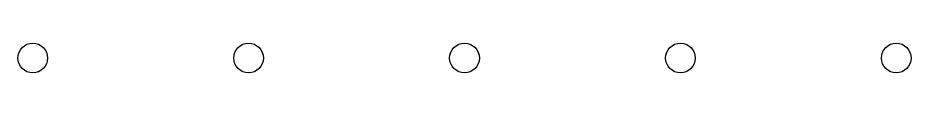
# Model space of a CAD drawing. Extents: x 2.12 to 4.44, y -4.67 to -3.06.
# Drawn here: x 3.4514 to 3.8652, y -3.0778 to -3.064 of the extents above; entities that cross this region are included whole.
import ezdxf

# ---------------------------------------------------------------- set-up
doc = ezdxf.new("R2010")
doc.units = 0
doc.header["$MEASUREMENT"] = 0
doc.layers.add('BLACK', color=7, linetype='CONTINUOUS')

msp = doc.modelspace()

# ---------------------------------------------------------------- linework, layer by layer
at = {"layer": 'BLACK'}
for centre in [(3.45827, -3.07087), (3.55827, -3.07087), (3.65827, -3.07087), (3.75827, -3.07087), (3.85827, -3.07087)]:
    msp.add_circle(centre, 0.00689, dxfattribs=at)

doc.saveas('drawing.dxf')
